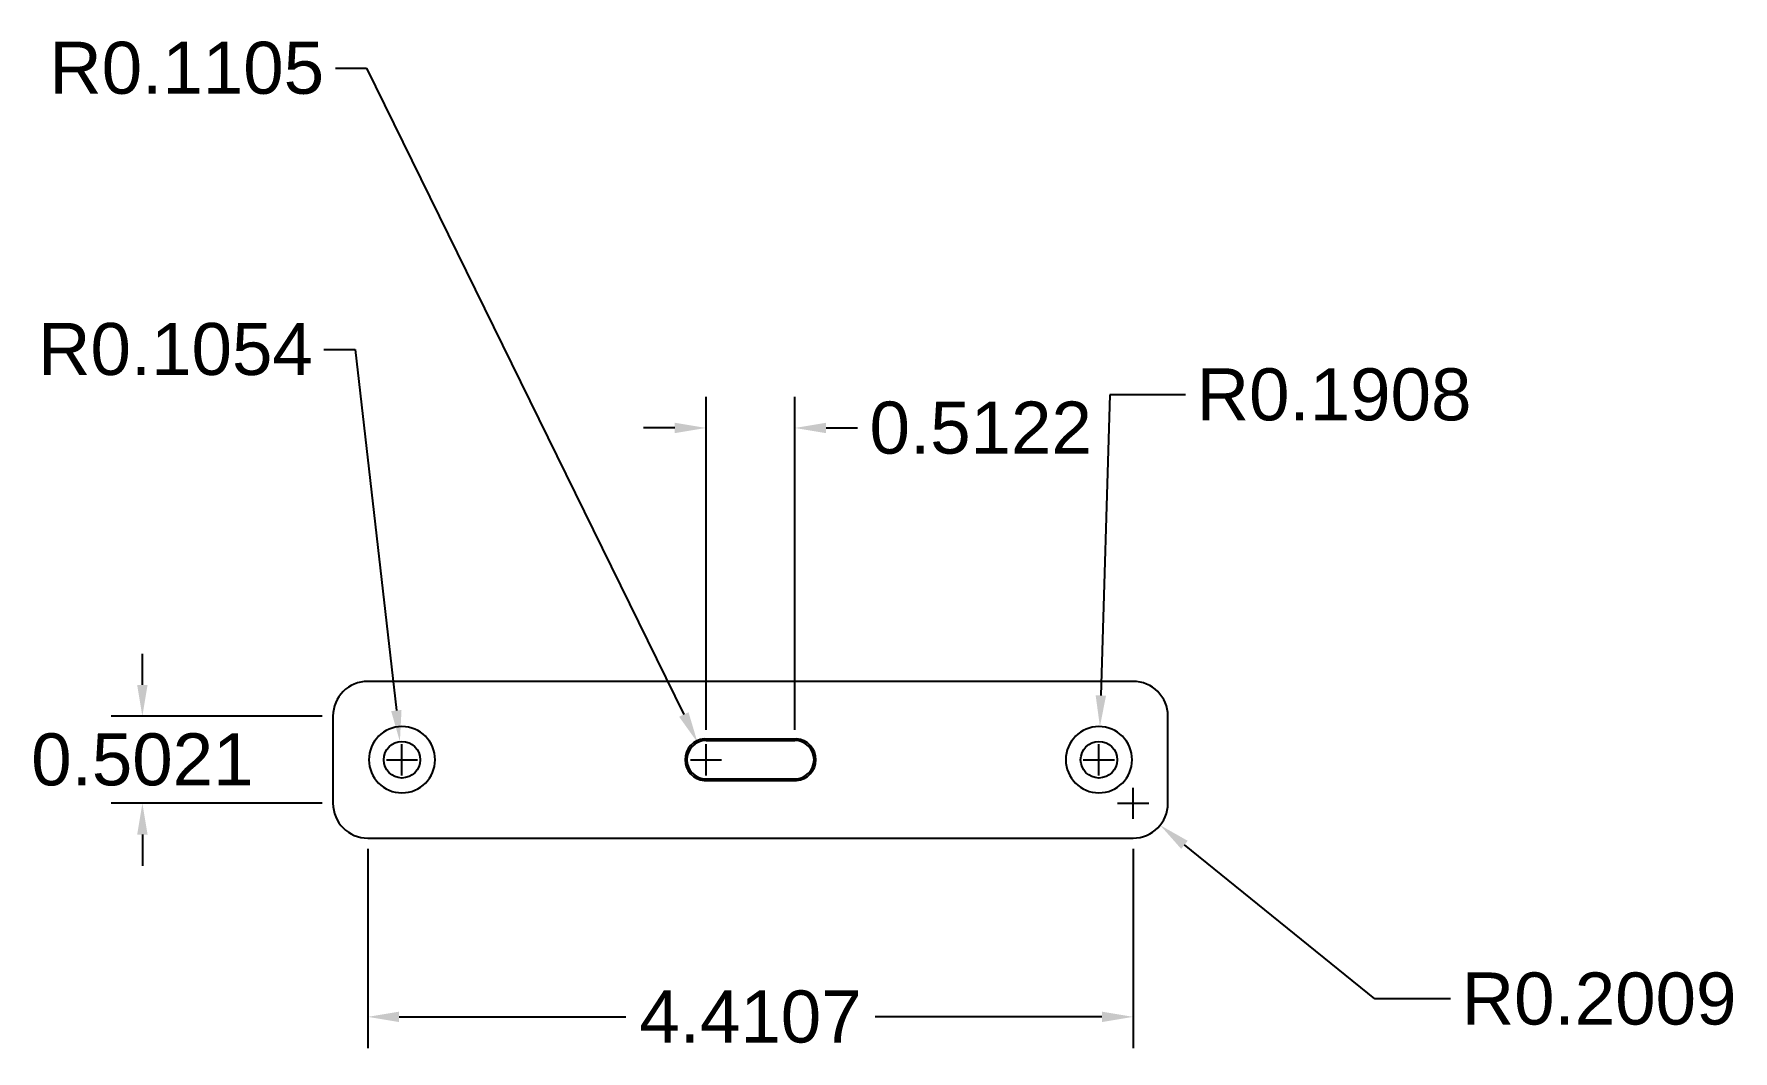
# Model space of a CAD drawing. Header units: inches. Extents: x 0.07 to 9.87, y 6.3 to 12.16.
import ezdxf

# ---------------------------------------------------------------- set-up
doc = ezdxf.new("R2010")
doc.units = ezdxf.units.IN
doc.header["$MEASUREMENT"] = 0
doc.layers.add('Baza 2D', color=1, linetype='Continuous')
doc.layers.add('Cotare', color=3, linetype='Continuous')
doc.styles.get("Standard").update_dxf_attribs({"font": 'arial.ttf'})
doc.dimstyles.get("Standard").update_dxf_attribs({"dimtxt": 0.3, "dimasz": 0.18, "dimexe": 0.18, "dimexo": 0.0625, "dimgap": 0.09, "dimtad": 0, "dimtih": 1, "dimtoh": 1, "dimdec": 4, "dimzin": 0, "dimdsep": 46, "dimtxsty": 'Standard', "dimcen": 0.09, "dimadec": 0, "dimazin": 0, "dimtfac": 1, "dimtdec": 4, "dimtofl": 0, "dimtmove": 0, "dimatfit": 3, "dimfxl": 1, "dimtolj": 1, "dimtzin": 0, "dimarcsym": 0})

# ---------------------------------------------------------------- blocks, each defined once
blk = doc.blocks.new('*D1')
at = {"layer": 'Cotare', "color": 0, "lineweight": -2, "transparency": 16777216}
for p, q in [((1.9977, 7.4635), (1.9977, 6.3157)), ((6.4084, 7.4635), (6.4084, 6.3157)), ((2.1777, 6.4957), (3.4843, 6.4957)), ((6.2284, 6.4957), (4.9218, 6.4957))]:
    blk.add_line(p, q, dxfattribs=at)
at = {"layer": 'Cotare', "color": 0, "transparency": 16777216}
for points in [[(2.1777, 6.5257), (2.1777, 6.4657), (1.9977, 6.4957)], [(6.2284, 6.5257), (6.2284, 6.4657), (6.4084, 6.4957)]]:
    blk.add_solid(points, dxfattribs=at)
at = {"layer": 'Defpoints', "color": 0, "transparency": 16777216}
for p in [(1.9977, 7.526), (6.4084, 7.526), (6.4084, 6.4957)]:
    blk.add_point(p, dxfattribs=at)
at = {"layer": 'Cotare', "color": 0, "transparency": 16777216, "insert": (4.2031, 6.4957), "char_height": 0.3, "attachment_point": 5}
blk.add_mtext('\\A1;4.4107', dxfattribs=at)
blk = doc.blocks.new('*D2')
at = {"layer": 'Cotare', "color": 0, "lineweight": -2, "transparency": 16777216}
for p, q in [((6.4084, 7.6369), (6.4084, 7.8169)), ((6.3184, 7.7269), (6.4984, 7.7269)), ((7.8019, 6.5994), (6.7045, 7.4873)), ((8.2374, 6.5994), (7.8019, 6.5994))]:
    blk.add_line(p, q, dxfattribs=at)
at = {"layer": 'Cotare', "color": 0, "transparency": 16777216}
blk.add_solid([(6.7234, 7.5106), (6.6856, 7.464), (6.5646, 7.6005)], dxfattribs=at)
at = {"layer": 'Defpoints', "color": 0, "transparency": 16777216}
for p in [(6.4084, 7.7269), (6.5646, 7.6005)]:
    blk.add_point(p, dxfattribs=at)
at = {"layer": 'Cotare', "color": 0, "transparency": 16777216, "insert": (9.094, 6.5994), "char_height": 0.3, "attachment_point": 5}
blk.add_mtext('\\A1;R0.2009', dxfattribs=at)
blk = doc.blocks.new('*D4')
at = {"layer": 'Cotare', "color": 0, "lineweight": -2, "transparency": 16777216}
for p, q in [((6.2744, 10.082), (6.2227, 8.3486)), ((6.7099, 10.082), (6.2744, 10.082)), ((6.2116, 7.8879), (6.2116, 8.0679)), ((6.1216, 7.9779), (6.3016, 7.9779))]:
    blk.add_line(p, q, dxfattribs=at)
at = {"layer": 'Cotare', "color": 0, "transparency": 16777216}
blk.add_solid([(6.1927, 8.3495), (6.2526, 8.3477), (6.2173, 8.1687)], dxfattribs=at)
at = {"layer": 'Defpoints', "color": 0, "transparency": 16777216}
for p in [(6.2173, 8.1687), (6.2116, 7.9779)]:
    blk.add_point(p, dxfattribs=at)
at = {"layer": 'Cotare', "color": 0, "transparency": 16777216, "insert": (7.5665, 10.082), "char_height": 0.3, "attachment_point": 5}
blk.add_mtext('\\A1;R0.1908', dxfattribs=at)
blk = doc.blocks.new('*D5')
at = {"layer": 'Cotare', "color": 0, "lineweight": -2, "transparency": 16777216}
for p, q in [((0.6984, 8.409), (0.6984, 8.589)), ((1.7344, 8.229), (0.5184, 8.229)), ((1.7344, 7.7269), (0.5184, 7.7269)), ((0.6984, 7.5469), (0.6984, 7.3669))]:
    blk.add_line(p, q, dxfattribs=at)
at = {"layer": 'Cotare', "color": 0, "transparency": 16777216}
for points in [[(0.6684, 8.409), (0.7284, 8.409), (0.6984, 8.229)], [(0.6684, 7.5469), (0.7284, 7.5469), (0.6984, 7.7269)]]:
    blk.add_solid(points, dxfattribs=at)
at = {"layer": 'Defpoints', "color": 0, "transparency": 16777216}
for p in [(0.6984, 8.229), (1.7969, 8.229), (1.7969, 7.7269)]:
    blk.add_point(p, dxfattribs=at)
at = {"layer": 'Cotare', "color": 0, "transparency": 16777216, "insert": (0.6984, 7.9779), "char_height": 0.3, "attachment_point": 5}
blk.add_mtext('\\A1;0.5021', dxfattribs=at)
blk = doc.blocks.new('*D7')
at = {"layer": 'Cotare', "color": 0, "lineweight": -2, "transparency": 16777216}
for p, q in [((1.7444, 10.3437), (1.9244, 10.3437)), ((1.9244, 10.3437), (2.1622, 8.2615)), ((2.1946, 7.8879), (2.1946, 8.0679)), ((2.1046, 7.9779), (2.2846, 7.9779))]:
    blk.add_line(p, q, dxfattribs=at)
at = {"layer": 'Cotare', "color": 0, "transparency": 16777216}
blk.add_solid([(2.192, 8.2649), (2.1324, 8.2581), (2.1826, 8.0827)], dxfattribs=at)
at = {"layer": 'Defpoints', "color": 0, "transparency": 16777216}
for p in [(2.1826, 8.0827), (2.1946, 7.9779)]:
    blk.add_point(p, dxfattribs=at)
at = {"layer": 'Cotare', "color": 0, "transparency": 16777216, "insert": (0.8888, 10.3437), "char_height": 0.3, "attachment_point": 5}
blk.add_mtext('\\A1;R0.1054', dxfattribs=at)
blk = doc.blocks.new('*D8')
at = {"layer": 'Cotare', "color": 0, "lineweight": -2, "transparency": 16777216}
for p, q in [((3.947, 8.1509), (3.947, 10.0705)), ((4.4592, 8.1509), (4.4592, 10.0705)), ((3.767, 9.8905), (3.587, 9.8905)), ((4.6392, 9.8905), (4.8192, 9.8905))]:
    blk.add_line(p, q, dxfattribs=at)
at = {"layer": 'Cotare', "color": 0, "transparency": 16777216}
for points in [[(3.767, 9.9205), (3.767, 9.8605), (3.947, 9.8905)], [(4.6392, 9.9205), (4.6392, 9.8605), (4.4592, 9.8905)]]:
    blk.add_solid(points, dxfattribs=at)
at = {"layer": 'Defpoints', "color": 0, "transparency": 16777216}
for p in [(4.4592, 9.8905), (3.947, 8.0884), (4.4592, 8.0884)]:
    blk.add_point(p, dxfattribs=at)
at = {"layer": 'Cotare', "color": 0, "transparency": 16777216, "insert": (5.5303, 9.8905), "char_height": 0.3, "attachment_point": 5}
blk.add_mtext('\\A1;0.5122', dxfattribs=at)
blk = doc.blocks.new('*D9')
at = {"layer": 'Cotare', "color": 0, "lineweight": -2, "transparency": 16777216}
for p, q in [((1.8109, 11.9647), (1.9909, 11.9647)), ((1.9909, 11.9647), (3.8191, 8.2387)), ((3.947, 7.8879), (3.947, 8.0679)), ((3.857, 7.9779), (4.037, 7.9779))]:
    blk.add_line(p, q, dxfattribs=at)
at = {"layer": 'Cotare', "color": 0, "transparency": 16777216}
blk.add_solid([(3.846, 8.2519), (3.7921, 8.2255), (3.8983, 8.0771)], dxfattribs=at)
at = {"layer": 'Defpoints', "color": 0, "transparency": 16777216}
for p in [(3.8983, 8.0771, 0.0001), (3.947, 7.9779, 0.0001)]:
    blk.add_point(p, dxfattribs=at)
at = {"layer": 'Cotare', "color": 0, "transparency": 16777216, "insert": (0.9535, 11.9647), "char_height": 0.3, "attachment_point": 5}
blk.add_mtext('\\A1;R0.1105', dxfattribs=at)

msp = doc.modelspace()

# ---------------------------------------------------------------- linework, layer by layer
at = {"layer": 'Baza 2D'}
for p, q in [((6.40853, 8.42985), (1.99775, 8.42985)), ((1.7969, 8.229), (1.7969, 7.72688)), ((6.60927, 7.72688), (6.60927, 8.2291)), ((3.93696, 8.09845, 0.00011), (4.46921, 8.09845, 0.00011)), ((3.947, 8.08841, 0.00011), (4.45917, 8.08841, 0.00011)), ((3.93696, 7.85743, 0.00011), (4.46921, 7.85743, 0.00011)), ((3.947, 7.86747, 0.00011), (4.45917, 7.86747, 0.00011)), ((1.99775, 7.52603), (6.40842, 7.52603))]:
    msp.add_line(p, q, dxfattribs=at)
at = {"layer": 'Baza 2D', "extrusion": (0, 0, -1)}
for centre in [(-2.19458, 7.97794), (-6.21159, 7.97794)]:
    msp.add_circle(centre, 0.19081, dxfattribs=at)
at = {"layer": 'Baza 2D'}
for centre in [(2.19458, 7.97794), (6.21159, 7.97794)]:
    msp.add_circle(centre, 0.10545, dxfattribs=at)
for centre, radius, start, end in [((1.99775, 8.229), 0.20085, 90, 180), ((6.40853, 8.2291), 0.20075, 360, 90), ((3.947, 7.97794, 0.00011), 0.12093, 94.763642, 265.236358), ((3.947, 7.97794, 0.00011), 0.11047, 90, 270), ((4.45917, 7.97794, 0.00011), 0.11047, 270, 90), ((4.45917, 7.97794, 0.00011), 0.12093, 274.763642, 85.236358), ((1.99775, 7.72688), 0.20085, 180, 270), ((6.40842, 7.72688), 0.20085, 270, 0)]:
    msp.add_arc(centre, radius, start, end, dxfattribs=at)

# ---------------------------------------------------------------- dimensions: what is measured, and where the dimension line sits
at = {"layer": 'Cotare'}
for center, mpoint, picture, middle in [((3.947, 7.97794, 0.00011), (3.89834, 8.07711, 0.00011), '*D9', (0.95354, 11.96474)), ((2.19458, 7.97794), (2.18261, 8.0827), '*D7', (0.88875, 10.34368)), ((6.21159, 7.97794), (6.21728, 8.16866), '*D4', (7.56649, 10.08195)), ((6.40842, 7.72688), (6.56456, 7.60054), '*D2', (9.09397, 6.59939))]:
    dim = msp.add_radius_dim(center=center, mpoint=mpoint, dimstyle='Standard', dxfattribs=at)
    dim.commit()
    dim.dimension.update_dxf_attribs({"geometry": picture, "text_midpoint": middle, "dimtype": 164})
for base, p1, p2, picture, middle in [((4.45917, 9.89052), (3.947, 8.08841), (4.45917, 8.08841), '*D8', (5.53035, 9.89052)), ((6.40842, 6.49565), (1.99775, 7.52603), (6.40842, 7.52603), '*D1', (4.20308, 6.49565))]:
    dim = msp.add_linear_dim(base=base, p1=p1, p2=p2, dimstyle='Standard', dxfattribs=at)
    dim.commit()
    dim.dimension.update_dxf_attribs({"geometry": picture, "text_midpoint": middle})
dim = msp.add_linear_dim(base=(0.69836, 8.229), p1=(1.7969, 7.72688), p2=(1.7969, 8.229), angle=270, dimstyle='Standard', dxfattribs=at)
dim.commit()
dim.dimension.update_dxf_attribs({"geometry": '*D5', "text_midpoint": (0.69836, 7.97794)})

doc.saveas('drawing.dxf')
